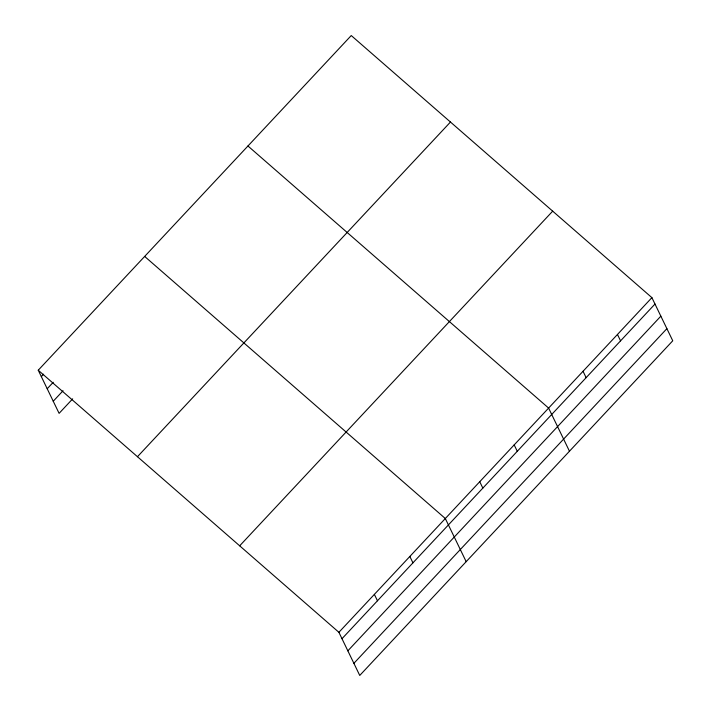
<?xml version="1.0" encoding="UTF-8"?>
<svg xmlns="http://www.w3.org/2000/svg" width="711" height="711" viewBox="0 0 711 711"><rect width="100%" height="100%" fill="white"/><g stroke="black" fill="none" stroke-linecap="round" stroke-linejoin="round"><path stroke-width="1.07" d="M38.243 370.218L351.252 35.55L651.898 297.642L672.757 340.782L359.748 675.45L338.898 632.31L38.243 370.218L59.102 413.358L72.682 398.835M41.336 376.617L43.602 374.199M47.202 388.739L53.236 382.287M53.236 401.235L63.048 390.748M137.463 456.711L450.463 122.043M239.678 545.817L552.687 211.149M338.898 632.31L651.898 297.642M341.991 638.709L654.991 304.041M347.848 650.832L660.857 316.164M353.891 663.327L666.891 328.66M247.952 145.995L548.608 408.078L569.467 451.218M144.662 256.431L445.317 518.523L466.176 561.663M617.468 334.454L620.561 340.853M583.038 371.266L586.131 377.665M514.177 444.89L517.27 451.289M479.747 481.711L482.84 488.102M409.847 556.446L412.94 562.845M374.368 594.378L377.461 600.777"/></g></svg>
